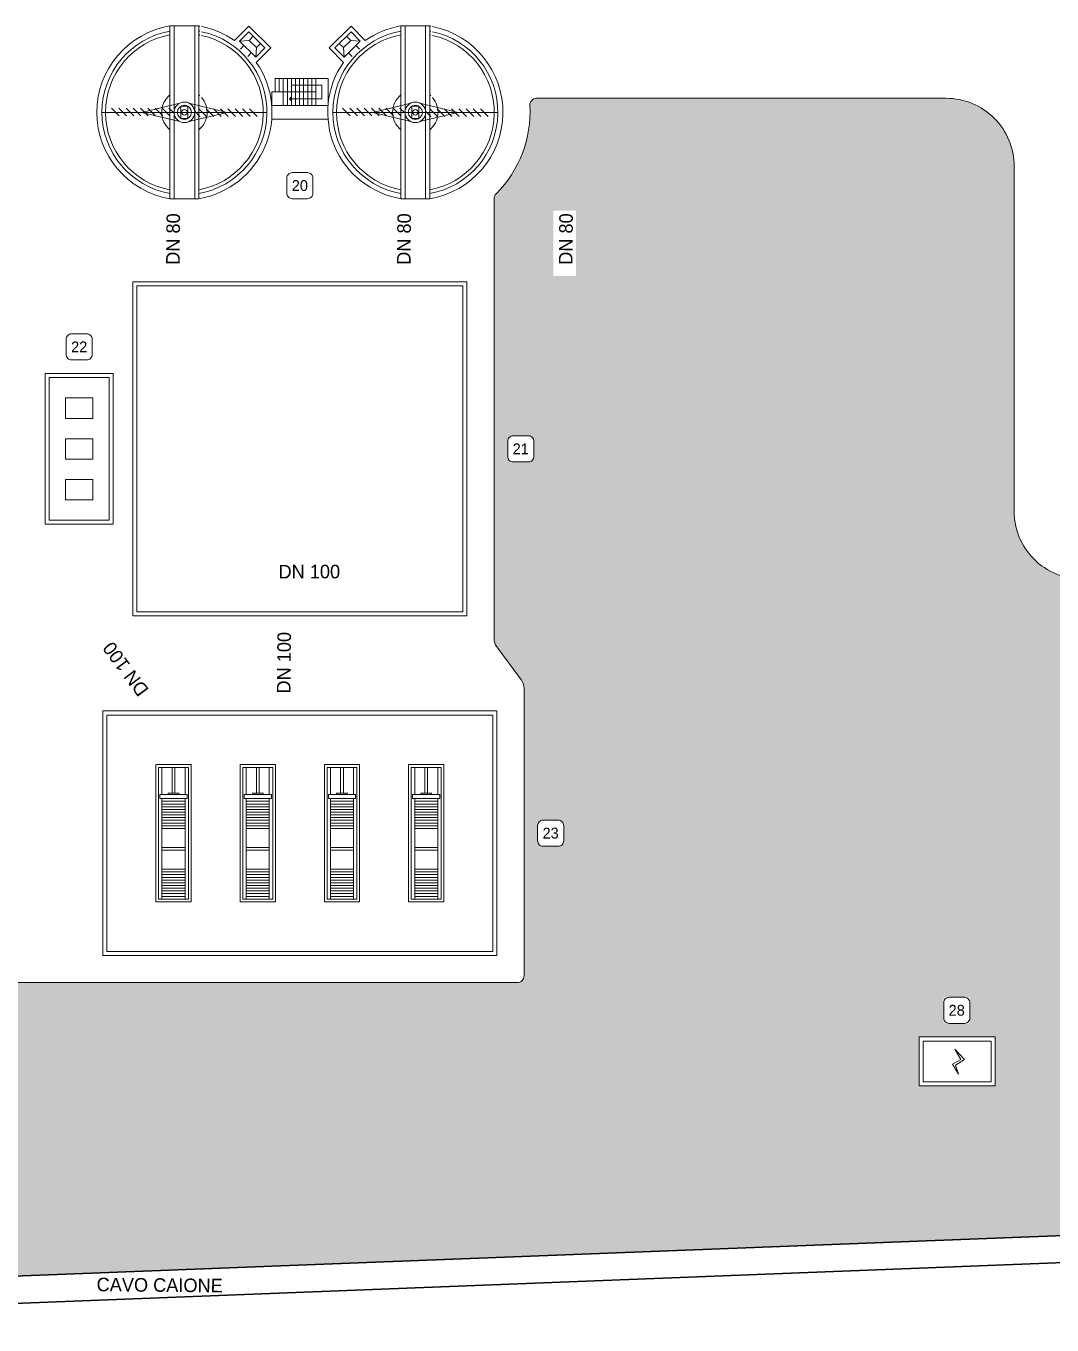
# Model space of a CAD drawing. Extents: x 1590275 to 3180776, y 5018154 to 10036737.
# Drawn here: x 1591183.8 to 1591259.4, y 5018227.6 to 5018323.3 of the extents above; entities that cross this region are included whole.
import ezdxf

# ---------------------------------------------------------------- set-up
doc = ezdxf.new("R2010")
doc.units = 0
doc.header["$LTSCALE"] = 5
doc.header["$MEASUREMENT"] = 0
doc.linetypes.add('HIDDEN', pattern=[0.375, 0.25, -0.125])
for name, color, linetype, lineweight in [('Confine', 1, 'Continuous', 30), ('Legenda', 7, 'Continuous', 15), ('Locali accessori', 7, 'Continuous', 15), ('Muratura', 7, 'Continuous', 15), ('Quote e scritte', 252, 'Continuous', 15), ('Scale', 7, 'Continuous', 15), ('Siepe', 104, 'Continuous', 15), ('Verde', 3, 'Continuous', 15), ('Viabilità', 251, 'Continuous', 15)]:
    doc.layers.add(name, color=color, linetype=linetype, lineweight=lineweight)

msp = doc.modelspace()

# ---------------------------------------------------------------- hatches: boundary and pattern name
at = {"layer": 'Siepe'}
h = msp.add_hatch(dxfattribs=at)
h.set_pattern_fill('AR-CONC', color=256, scale=0.05)
h.set_pattern_definition([(50, (841.24575, -20.26967), (0.3586300913, -0.031376067491), [0.0375, -0.4125]), (355, (841.24575, -20.26967), (-0.069375666807, 0.37609606685), [0.03, -0.33]), (100.45144446, (841.27563, -20.2723), (0.289254423364, 0.344719995484), [0.031870096, -0.350571056]), (46.1842, (841.24575, -20.16967), (0.533620665336, -0.082759640397), [0.05625, -0.61875]), (96.63563549, (841.2902, -20.17657), (0.467330972837, 0.487059300387), [0.047805171, -0.52585688]), (351.18416399, (841.24575, -20.1697), (0.46733097253, 0.487059300135), [0.045, -0.4950000005]), (21, (841.29575, -20.19467), (0.29845352606, -0.201309445333), [0.0375, -0.4125]), (326, (841.29575, -20.19467), (0.12165766596, 0.362575022523), [0.03, -0.33]), (71.45144474, (841.3206, -20.21145), (0.420111188365, 0.161265576403), [0.031870095, -0.350571056]), (37.5, (841.24575, -20.26967), (0.0060799276586, 0.1664469269157), [0, -0.326, 0, -0.335, 0, -0.33125]), (7.5, (841.24575, -20.26967), (0.131534768721, 0.197205855941), [0, -0.191, 0, -0.3185, 0, -0.12625]), (327.5, (841.13425, -20.26967), (0.2669112180862, -0.0112774358672), [0, -0.125, 0, -0.39, 0, -0.5175]), (317.5, (841.08425, -20.26967), (0.291593084671, 0.050052491166), [0, -0.1625, 0, -0.259, 0, -0.3675])])
h.paths.add_polyline_path([(1591325.983, 5018236.782), (1591411.547, 5018227.617), (1591411.547, 5018229.83), (1591326.057, 5018238.986), (1591155.163, 5018232.322), (1591141.335, 5018235.208), (1591140.885, 5018233.055), (1591154.978, 5018230.113)])
at = {"layer": 'Verde', "transparency": 33554457}
h = msp.add_hatch(color=256, dxfattribs=at)
h.dxf.hatch_style = 1
h.paths.add_polyline_path([(1591224.329, 5018309.678), (1591222.67, 5018309.678), (1591222.67, 5018304.852), (1591224.329, 5018304.852)], flags=16)
h.paths.add_polyline_path([(1591291.744, 5018280.024), (1591289.824, 5018280.024), (1591289.824, 5018281.944), (1591291.744, 5018281.944)], flags=16)
h.paths.add_polyline_path([(1591286.444, 5018280.024), (1591284.524, 5018280.024), (1591284.524, 5018281.944), (1591286.444, 5018281.944)], flags=16)
h.paths.add_polyline_path([(1591255.187, 5018248.828), (1591255.187, 5018245.228), (1591249.587, 5018245.228), (1591249.587, 5018248.828)], flags=16)
h.paths.add_polyline_path([(1591254.887, 5018248.528), (1591254.887, 5018245.528), (1591249.887, 5018245.528), (1591249.887, 5018248.528)], flags=0)
h.paths.add_polyline_path([(1591253.32, 5018251.748), (1591253.32, 5018249.828), (1591251.4, 5018249.828), (1591251.4, 5018251.748)], flags=16)
h.paths.add_polyline_path([(1591252.924, 5018247.18), (1591252.281, 5018246.748), (1591252.487, 5018246.078), (1591252.051, 5018246.834), (1591252.65, 5018247.18), (1591252.214, 5018247.935)], flags=0)
h.paths.add_polyline_path([(1591289.985, 5018280.382), (1591291.585, 5018280.385), (1591291.583, 5018281.585), (1591289.983, 5018281.582)], flags=0)
h.paths.add_polyline_path([(1591284.618, 5018280.382), (1591286.352, 5018280.385), (1591286.349, 5018281.585), (1591284.616, 5018281.582)], flags=0)
h.paths.add_polyline_path([(1591251.495, 5018250.186), (1591253.228, 5018250.19), (1591253.226, 5018251.39), (1591251.493, 5018251.386)], flags=0)
edge = h.paths.add_edge_path(flags=16)
edge.add_line((1591223.428, 5018263.27), (1591223.428, 5018264.39))
edge.add_arc((1591223.028, 5018264.39), 0.4, 0, 90)
edge.add_line((1591223.028, 5018264.79), (1591221.908, 5018264.79))
edge.add_arc((1591221.908, 5018264.39), 0.4, 90, 180)
edge.add_line((1591221.508, 5018264.39), (1591221.508, 5018263.27))
edge.add_arc((1591221.908, 5018263.27), 0.4, 180, 270)
edge.add_line((1591221.908, 5018262.87), (1591223.028, 5018262.87))
edge.add_arc((1591223.028, 5018263.27), 0.4, 270, 360.00196)
edge = h.paths.add_edge_path(flags=16)
edge.add_arc((1591220.828, 5018291.57), 0.4, 270, 360, ccw=False)
edge.add_line((1591220.828, 5018291.17), (1591219.708, 5018291.17))
edge.add_arc((1591219.708, 5018291.57), 0.4, 180, 270, ccw=False)
edge.add_line((1591219.308, 5018291.57), (1591219.308, 5018292.69))
edge.add_arc((1591219.708, 5018292.69), 0.4, 90, 180, ccw=False)
edge.add_line((1591219.708, 5018293.09), (1591220.828, 5018293.09))
edge.add_arc((1591220.828, 5018292.69), 0.4, 0, 90, ccw=False)
edge.add_line((1591221.228, 5018292.69), (1591221.228, 5018291.57))
edge = h.paths.add_edge_path()
edge.add_arc((1591212.4, 5018316.953), 8.551, 315.04888, 363.12311)
edge.add_arc((1591221.438, 5018317.444), 0.5, 90, 182.80635, ccw=False)
edge.add_line((1591221.438, 5018317.944), (1591251.584, 5018317.944))
edge.add_arc((1591251.584, 5018312.944), 5, 0, 90, ccw=False)
edge.add_line((1591256.584, 5018312.944), (1591256.584, 5018287.544))
edge.add_arc((1591261.584, 5018287.544), 5, 180, 270)
edge.add_line((1591261.584, 5018282.544), (1591277.184, 5018282.544))
edge.add_line((1591277.184, 5018282.544), (1591277.184, 5018282.944))
edge.add_line((1591277.184, 5018282.944), (1591320.584, 5018282.944))
edge.add_arc((1591320.584, 5018283.944), 1, 270, 360)
edge.add_line((1591321.584, 5018283.944), (1591321.584, 5018292.472))
edge.add_arc((1591322.584, 5018292.472), 1, 90.00121, 180, ccw=False)
edge.add_line((1591322.584, 5018293.472), (1591420.858, 5018293.472))
edge.add_line((1591420.858, 5018293.472), (1591418.735, 5018263.721))
edge.add_line((1591418.735, 5018263.721), (1591411.547, 5018263.721))
edge.add_line((1591411.547, 5018263.721), (1591411.547, 5018229.83))
edge.add_line((1591411.547, 5018229.83), (1591326.057, 5018238.986))
edge.add_line((1591326.057, 5018238.986), (1591155.163, 5018232.322))
edge.add_line((1591155.163, 5018232.322), (1591141.335, 5018235.208))
edge.add_line((1591141.335, 5018235.208), (1591140.885, 5018233.055))
edge.add_line((1591140.885, 5018233.055), (1591120.444, 5018237.321))
edge.add_line((1591120.444, 5018237.321), (1591120.458, 5018237.476))
edge.add_line((1591120.458, 5018237.476), (1591161.914, 5018247.711))
edge.add_arc((1591161.962, 5018247.517), 0.2, 0, 103.86902, ccw=False)
edge.add_line((1591162.162, 5018247.517), (1591162.162, 5018246.597))
edge.add_line((1591162.162, 5018246.597), (1591168.962, 5018246.597))
edge.add_arc((1591168.962, 5018247.097), 0.5, 270, 360)
edge.add_line((1591169.462, 5018247.097), (1591169.462, 5018248.247))
edge.add_arc((1591169.962, 5018248.247), 0.5, 90, 180, ccw=False)
edge.add_line((1591169.962, 5018248.747), (1591172.762, 5018248.747))
edge.add_arc((1591172.762, 5018249.247), 0.5, 270, 360)
edge.add_line((1591173.262, 5018249.247), (1591173.262, 5018252.33))
edge.add_arc((1591173.762, 5018252.33), 0.5, 90, 180, ccw=False)
edge.add_line((1591173.762, 5018252.83), (1591220.008, 5018252.83))
edge.add_arc((1591220.008, 5018253.33), 0.5, 270, 360)
edge.add_line((1591220.508, 5018253.33), (1591220.508, 5018274.503))
edge.add_arc((1591219.508, 5018274.503), 1, 0, 36.25384)
edge.add_line((1591220.314, 5018275.094), (1591218.501, 5018277.566))
edge.add_arc((1591219.209, 5018278.125), 0.901, 182.06333, 218.31717, ccw=False)
edge.add_line((1591218.308, 5018278.092), (1591218.308, 5018310.561))
edge.add_arc((1591218.808, 5018310.561), 0.5, 135.36565, 180, ccw=False)
h.paths.add_polyline_path([(1591224.314, 5018304.72), (1591224.358, 5018309.719), (1591222.858, 5018309.733), (1591222.814, 5018304.733)], flags=24)

# ---------------------------------------------------------------- linework, layer by layer
at = {"layer": 'Confine'}
for p, q in [((1591325.983, 5018236.782), (1591154.978, 5018230.113)), ((1591154.978, 5018230.113), (1591325.983, 5018236.782))]:
    msp.add_line(p, q, dxfattribs=at)
at = {"layer": 'Confine', "color": 5}
msp.add_line((1591154.872, 5018228.108), (1591325.878, 5018234.776), dxfattribs=at)
at = {"layer": 'Legenda'}
for points in [[(1591203.448, 5018310.554), (1591204.568, 5018310.554, 0.414214), (1591204.968, 5018310.954), (1591204.968, 5018312.074, 0.414214), (1591204.568, 5018312.474), (1591203.448, 5018312.474, 0.414214), (1591203.048, 5018312.074), (1591203.048, 5018310.954, 0.414214)], [(1591187.202, 5018298.68), (1591188.322, 5018298.68, 0.414214), (1591188.722, 5018299.08), (1591188.722, 5018300.2, 0.414214), (1591188.322, 5018300.6), (1591187.202, 5018300.6, 0.414214), (1591186.802, 5018300.2), (1591186.802, 5018299.08, 0.414214)], [(1591219.708, 5018291.17), (1591220.828, 5018291.17, 0.414214), (1591221.228, 5018291.57), (1591221.228, 5018292.69, 0.414214), (1591220.828, 5018293.09), (1591219.708, 5018293.09, 0.414214), (1591219.308, 5018292.69), (1591219.308, 5018291.57, 0.414214)], [(1591221.908, 5018262.87), (1591223.028, 5018262.87, 0.414214), (1591223.428, 5018263.27), (1591223.428, 5018264.39, 0.414214), (1591223.028, 5018264.79), (1591221.908, 5018264.79, 0.414214), (1591221.508, 5018264.39), (1591221.508, 5018263.27, 0.414214)], [(1591251.8, 5018249.828), (1591252.92, 5018249.828, 0.414214), (1591253.32, 5018250.228), (1591253.32, 5018251.348, 0.414214), (1591252.92, 5018251.748), (1591251.8, 5018251.748, 0.414214), (1591251.4, 5018251.348), (1591251.4, 5018250.228, 0.414214)]]:
    msp.add_lwpolyline(points, format="xyb", close=True, dxfattribs=at)
at = {"layer": 'Locali accessori', "linetype": 'Continuous'}
for p, q in [((1591193.858, 5018266.68), (1591193.858, 5018268.68)), ((1591194.608, 5018268.68), (1591194.608, 5018266.78)), ((1591194.808, 5018268.68), (1591194.808, 5018266.78)), ((1591195.558, 5018266.68), (1591195.558, 5018268.68)), ((1591200.058, 5018266.68), (1591200.058, 5018268.68)), ((1591200.808, 5018268.68), (1591200.808, 5018266.78)), ((1591201.008, 5018268.68), (1591201.008, 5018266.78)), ((1591201.758, 5018266.68), (1591201.758, 5018268.68)), ((1591206.258, 5018266.68), (1591206.258, 5018268.68)), ((1591207.008, 5018268.68), (1591207.008, 5018266.78)), ((1591207.208, 5018268.68), (1591207.208, 5018266.78)), ((1591207.958, 5018266.68), (1591207.958, 5018268.68)), ((1591212.458, 5018266.68), (1591212.458, 5018268.68)), ((1591213.208, 5018268.68), (1591213.208, 5018266.78)), ((1591213.408, 5018268.68), (1591213.408, 5018266.78)), ((1591214.158, 5018266.68), (1591214.158, 5018268.68)), ((1591193.708, 5018266.68), (1591195.708, 5018266.68)), ((1591193.708, 5018266.68), (1591193.708, 5018266.38)), ((1591193.708, 5018266.38), (1591195.708, 5018266.38)), ((1591193.858, 5018258.98), (1591193.858, 5018266.38)), ((1591193.858, 5018266.18), (1591195.558, 5018266.18)), ((1591194.308, 5018266.78), (1591195.108, 5018266.78)), ((1591194.308, 5018266.78), (1591194.308, 5018266.68)), ((1591195.108, 5018266.78), (1591195.108, 5018266.68)), ((1591195.558, 5018258.98), (1591195.558, 5018266.38)), ((1591195.708, 5018266.38), (1591195.708, 5018266.68)), ((1591199.908, 5018266.68), (1591199.908, 5018266.38)), ((1591199.908, 5018266.68), (1591201.908, 5018266.68)), ((1591199.908, 5018266.38), (1591201.908, 5018266.38)), ((1591200.058, 5018258.98), (1591200.058, 5018266.38)), ((1591200.058, 5018266.18), (1591201.758, 5018266.18)), ((1591200.508, 5018266.78), (1591201.308, 5018266.78)), ((1591200.508, 5018266.78), (1591200.508, 5018266.68)), ((1591201.308, 5018266.78), (1591201.308, 5018266.68)), ((1591201.758, 5018258.98), (1591201.758, 5018266.38)), ((1591201.908, 5018266.38), (1591201.908, 5018266.68)), ((1591206.108, 5018266.68), (1591208.108, 5018266.68)), ((1591206.108, 5018266.68), (1591206.108, 5018266.38)), ((1591206.108, 5018266.38), (1591208.108, 5018266.38)), ((1591206.258, 5018258.98), (1591206.258, 5018266.38)), ((1591206.258, 5018266.18), (1591207.958, 5018266.18)), ((1591206.708, 5018266.78), (1591206.708, 5018266.68)), ((1591206.708, 5018266.78), (1591207.508, 5018266.78)), ((1591207.508, 5018266.78), (1591207.508, 5018266.68)), ((1591207.958, 5018258.98), (1591207.958, 5018266.38)), ((1591208.108, 5018266.38), (1591208.108, 5018266.68)), ((1591212.308, 5018266.68), (1591214.308, 5018266.68)), ((1591212.308, 5018266.68), (1591212.308, 5018266.38)), ((1591212.308, 5018266.38), (1591214.308, 5018266.38)), ((1591212.458, 5018258.98), (1591212.458, 5018266.38)), ((1591212.458, 5018266.18), (1591214.158, 5018266.18)), ((1591212.908, 5018266.78), (1591213.708, 5018266.78)), ((1591212.908, 5018266.78), (1591212.908, 5018266.68)), ((1591213.708, 5018266.78), (1591213.708, 5018266.68)), ((1591214.158, 5018258.98), (1591214.158, 5018266.38)), ((1591214.308, 5018266.38), (1591214.308, 5018266.68)), ((1591193.858, 5018265.98), (1591195.558, 5018265.98)), ((1591193.858, 5018265.78), (1591195.558, 5018265.78)), ((1591193.858, 5018265.58), (1591195.558, 5018265.58)), ((1591193.858, 5018265.38), (1591195.558, 5018265.38)), ((1591193.858, 5018265.18), (1591195.558, 5018265.18)), ((1591200.058, 5018265.98), (1591201.758, 5018265.98)), ((1591200.058, 5018265.78), (1591201.758, 5018265.78)), ((1591200.058, 5018265.58), (1591201.758, 5018265.58)), ((1591200.058, 5018265.38), (1591201.758, 5018265.38)), ((1591200.058, 5018265.18), (1591201.758, 5018265.18)), ((1591206.258, 5018265.98), (1591207.958, 5018265.98)), ((1591206.258, 5018265.78), (1591207.958, 5018265.78)), ((1591206.258, 5018265.58), (1591207.958, 5018265.58)), ((1591206.258, 5018265.38), (1591207.958, 5018265.38)), ((1591206.258, 5018265.18), (1591207.958, 5018265.18)), ((1591212.458, 5018265.98), (1591214.158, 5018265.98)), ((1591212.458, 5018265.78), (1591214.158, 5018265.78)), ((1591212.458, 5018265.58), (1591214.158, 5018265.58)), ((1591212.458, 5018265.38), (1591214.158, 5018265.38)), ((1591212.458, 5018265.18), (1591214.158, 5018265.18)), ((1591193.858, 5018264.98), (1591195.558, 5018264.98)), ((1591193.858, 5018264.78), (1591195.558, 5018264.78)), ((1591193.858, 5018264.58), (1591195.558, 5018264.58)), ((1591193.858, 5018264.38), (1591195.558, 5018264.38)), ((1591193.858, 5018264.18), (1591195.558, 5018264.18)), ((1591200.058, 5018264.98), (1591201.758, 5018264.98)), ((1591200.058, 5018264.78), (1591201.758, 5018264.78)), ((1591200.058, 5018264.58), (1591201.758, 5018264.58)), ((1591200.058, 5018264.38), (1591201.758, 5018264.38)), ((1591200.058, 5018264.18), (1591201.758, 5018264.18)), ((1591206.258, 5018264.98), (1591207.958, 5018264.98)), ((1591206.258, 5018264.78), (1591207.958, 5018264.78)), ((1591206.258, 5018264.58), (1591207.958, 5018264.58)), ((1591206.258, 5018264.38), (1591207.958, 5018264.38)), ((1591206.258, 5018264.18), (1591207.958, 5018264.18)), ((1591212.458, 5018264.98), (1591214.158, 5018264.98)), ((1591212.458, 5018264.78), (1591214.158, 5018264.78)), ((1591212.458, 5018264.58), (1591214.158, 5018264.58)), ((1591212.458, 5018264.38), (1591214.158, 5018264.38)), ((1591212.458, 5018264.18), (1591214.158, 5018264.18)), ((1591193.858, 5018262.785), (1591195.558, 5018262.785)), ((1591193.858, 5018262.585), (1591195.558, 5018262.585)), ((1591200.058, 5018262.785), (1591201.758, 5018262.785)), ((1591200.058, 5018262.585), (1591201.758, 5018262.585)), ((1591206.258, 5018262.785), (1591207.958, 5018262.785)), ((1591206.258, 5018262.585), (1591207.958, 5018262.585)), ((1591212.458, 5018262.785), (1591214.158, 5018262.785)), ((1591212.458, 5018262.585), (1591214.158, 5018262.585)), ((1591193.858, 5018261.18), (1591195.558, 5018261.18)), ((1591193.858, 5018260.98), (1591195.558, 5018260.98)), ((1591193.858, 5018260.78), (1591195.558, 5018260.78)), ((1591193.858, 5018260.58), (1591195.558, 5018260.58)), ((1591193.858, 5018260.38), (1591195.558, 5018260.38)), ((1591200.058, 5018261.18), (1591201.758, 5018261.18)), ((1591200.058, 5018260.98), (1591201.758, 5018260.98)), ((1591200.058, 5018260.78), (1591201.758, 5018260.78)), ((1591200.058, 5018260.58), (1591201.758, 5018260.58)), ((1591200.058, 5018260.38), (1591201.758, 5018260.38)), ((1591206.258, 5018261.18), (1591207.958, 5018261.18)), ((1591206.258, 5018260.98), (1591207.958, 5018260.98)), ((1591206.258, 5018260.78), (1591207.958, 5018260.78)), ((1591206.258, 5018260.58), (1591207.958, 5018260.58)), ((1591206.258, 5018260.38), (1591207.958, 5018260.38)), ((1591212.458, 5018261.18), (1591214.158, 5018261.18)), ((1591212.458, 5018260.98), (1591214.158, 5018260.98)), ((1591212.458, 5018260.78), (1591214.158, 5018260.78)), ((1591212.458, 5018260.58), (1591214.158, 5018260.58)), ((1591212.458, 5018260.38), (1591214.158, 5018260.38)), ((1591193.858, 5018260.18), (1591195.558, 5018260.18)), ((1591193.858, 5018259.98), (1591195.558, 5018259.98)), ((1591193.858, 5018259.78), (1591195.558, 5018259.78)), ((1591193.858, 5018259.58), (1591195.558, 5018259.58)), ((1591193.858, 5018259.38), (1591195.558, 5018259.38)), ((1591200.058, 5018260.18), (1591201.758, 5018260.18)), ((1591200.058, 5018259.98), (1591201.758, 5018259.98)), ((1591200.058, 5018259.78), (1591201.758, 5018259.78)), ((1591200.058, 5018259.58), (1591201.758, 5018259.58)), ((1591200.058, 5018259.38), (1591201.758, 5018259.38)), ((1591206.258, 5018260.18), (1591207.958, 5018260.18)), ((1591206.258, 5018259.98), (1591207.958, 5018259.98)), ((1591206.258, 5018259.78), (1591207.958, 5018259.78)), ((1591206.258, 5018259.58), (1591207.958, 5018259.58)), ((1591206.258, 5018259.38), (1591207.958, 5018259.38)), ((1591212.458, 5018260.18), (1591214.158, 5018260.18)), ((1591212.458, 5018259.98), (1591214.158, 5018259.98)), ((1591212.458, 5018259.78), (1591214.158, 5018259.78)), ((1591212.458, 5018259.58), (1591214.158, 5018259.58)), ((1591212.458, 5018259.38), (1591214.158, 5018259.38)), ((1591193.858, 5018259.18), (1591195.558, 5018259.18)), ((1591200.058, 5018259.18), (1591201.758, 5018259.18)), ((1591206.258, 5018259.18), (1591207.958, 5018259.18)), ((1591212.458, 5018259.18), (1591214.158, 5018259.18)), ((1591252.214, 5018247.935), (1591252.65, 5018247.18)), ((1591252.214, 5018247.935), (1591252.924, 5018247.18)), ((1591252.65, 5018247.18), (1591252.051, 5018246.834)), ((1591252.924, 5018247.18), (1591252.281, 5018246.748)), ((1591252.051, 5018246.834), (1591252.487, 5018246.078)), ((1591252.281, 5018246.748), (1591252.487, 5018246.078))]:
    msp.add_line(p, q, dxfattribs=at)
for points in [[(1591186.762, 5018294.38), (1591188.762, 5018294.38), (1591188.762, 5018295.88), (1591186.762, 5018295.88)], [(1591186.762, 5018291.38), (1591188.762, 5018291.38), (1591188.762, 5018292.88), (1591186.762, 5018292.88)], [(1591186.762, 5018288.38), (1591188.762, 5018288.38), (1591188.762, 5018289.88), (1591186.762, 5018289.88)], [(1591196.008, 5018258.78), (1591196.008, 5018268.88), (1591193.408, 5018268.88), (1591193.408, 5018258.78)], [(1591202.208, 5018258.78), (1591202.208, 5018268.88), (1591199.608, 5018268.88), (1591199.608, 5018258.78)], [(1591208.408, 5018258.78), (1591208.408, 5018268.88), (1591205.808, 5018268.88), (1591205.808, 5018258.78)], [(1591214.608, 5018258.78), (1591214.608, 5018268.88), (1591212.008, 5018268.88), (1591212.008, 5018258.78)], [(1591195.808, 5018258.98), (1591195.808, 5018268.68), (1591193.608, 5018268.68), (1591193.608, 5018258.98)], [(1591202.008, 5018258.98), (1591202.008, 5018268.68), (1591199.808, 5018268.68), (1591199.808, 5018258.98)], [(1591208.208, 5018258.98), (1591208.208, 5018268.68), (1591206.008, 5018268.68), (1591206.008, 5018258.98)], [(1591214.408, 5018258.98), (1591214.408, 5018268.68), (1591212.208, 5018268.68), (1591212.208, 5018258.98)], [(1591249.587, 5018248.828), (1591249.587, 5018245.228), (1591255.187, 5018245.228), (1591255.187, 5018248.828)], [(1591249.887, 5018248.528), (1591249.887, 5018245.528), (1591254.887, 5018245.528), (1591254.887, 5018248.528)]]:
    msp.add_lwpolyline(points, close=True, dxfattribs=at)
at = {"layer": 'Muratura'}
for p, q in [((1591194.446, 5018323.271), (1591194.446, 5018310.554)), ((1591194.749, 5018323.271), (1591194.749, 5018310.554)), ((1591196.268, 5018310.554), (1591196.268, 5018323.271)), ((1591196.571, 5018323.271), (1591196.571, 5018310.554)), ((1591200.265, 5018322.212), (1591200.567, 5018322.517)), ((1591207.751, 5018322.212), (1591207.449, 5018322.517)), ((1591211.445, 5018323.271), (1591211.445, 5018310.554)), ((1591211.748, 5018323.271), (1591211.748, 5018310.554)), ((1591213.267, 5018310.554), (1591213.267, 5018323.271)), ((1591213.57, 5018323.271), (1591213.57, 5018310.554)), ((1591200.265, 5018322.212), (1591199.568, 5018322.153)), ((1591200.265, 5018322.212), (1591200.806, 5018321.679)), ((1591200.806, 5018321.679), (1591200.758, 5018320.981)), ((1591200.806, 5018321.679), (1591201.107, 5018321.985)), ((1591207.21, 5018321.679), (1591206.908, 5018321.985)), ((1591207.751, 5018322.212), (1591207.21, 5018321.679)), ((1591207.21, 5018321.679), (1591207.258, 5018320.981)), ((1591207.751, 5018322.212), (1591208.447, 5018322.153)), ((1591201.582, 5018316.912), (1591189.435, 5018316.912)), ((1591190.147, 5018317.217), (1591190.71, 5018316.666)), ((1591190.68, 5018317.217), (1591191.243, 5018316.666)), ((1591191.213, 5018317.217), (1591191.776, 5018316.666)), ((1591191.746, 5018317.217), (1591192.309, 5018316.666)), ((1591192.279, 5018317.217), (1591192.843, 5018316.666)), ((1591192.372, 5018316.912), (1591195.183, 5018317.598)), ((1591192.372, 5018316.912), (1591195.183, 5018316.226)), ((1591192.813, 5018317.217), (1591193.376, 5018316.666)), ((1591193.346, 5018317.217), (1591193.909, 5018316.666)), ((1591193.879, 5018317.217), (1591194.442, 5018316.666)), ((1591194.753, 5018316.839), (1591194.366, 5018317.217)), ((1591198.644, 5018316.912), (1591195.833, 5018317.598)), ((1591198.644, 5018316.912), (1591195.833, 5018316.226)), ((1591196.65, 5018316.608), (1591196.264, 5018316.986)), ((1591197.138, 5018316.608), (1591196.575, 5018317.159)), ((1591197.671, 5018316.608), (1591197.108, 5018317.159)), ((1591198.204, 5018316.608), (1591197.641, 5018317.159)), ((1591198.737, 5018316.608), (1591198.174, 5018317.159)), ((1591199.271, 5018316.608), (1591198.707, 5018317.159)), ((1591199.804, 5018316.608), (1591199.24, 5018317.159)), ((1591200.337, 5018316.608), (1591199.774, 5018317.159)), ((1591200.87, 5018316.608), (1591200.307, 5018317.159)), ((1591201.582, 5018316.973), (1591201.582, 5018316.852)), ((1591206.434, 5018316.955), (1591206.434, 5018316.87)), ((1591218.581, 5018316.912), (1591206.434, 5018316.912)), ((1591207.146, 5018317.217), (1591207.709, 5018316.666)), ((1591207.679, 5018317.217), (1591208.242, 5018316.666)), ((1591208.212, 5018317.217), (1591208.775, 5018316.666)), ((1591208.745, 5018317.217), (1591209.309, 5018316.666)), ((1591209.278, 5018317.217), (1591209.842, 5018316.666)), ((1591209.371, 5018316.912), (1591212.182, 5018317.598)), ((1591209.371, 5018316.912), (1591212.182, 5018316.226)), ((1591209.812, 5018317.217), (1591210.375, 5018316.666)), ((1591210.345, 5018317.217), (1591210.908, 5018316.666)), ((1591210.878, 5018317.217), (1591211.441, 5018316.666)), ((1591211.752, 5018316.839), (1591211.365, 5018317.217)), ((1591215.643, 5018316.912), (1591212.832, 5018317.598)), ((1591215.643, 5018316.912), (1591212.832, 5018316.226)), ((1591213.649, 5018316.608), (1591213.263, 5018316.986)), ((1591214.137, 5018316.608), (1591213.574, 5018317.159)), ((1591214.67, 5018316.608), (1591214.107, 5018317.159)), ((1591215.203, 5018316.608), (1591214.64, 5018317.159)), ((1591215.736, 5018316.608), (1591215.173, 5018317.159)), ((1591216.27, 5018316.608), (1591215.706, 5018317.159)), ((1591216.803, 5018316.608), (1591216.24, 5018317.159)), ((1591217.336, 5018316.608), (1591216.773, 5018317.159)), ((1591217.869, 5018316.608), (1591217.306, 5018317.159)), ((1591218.581, 5018316.973), (1591218.581, 5018316.852)), ((1591194.446, 5018310.554), (1591196.571, 5018310.554)), ((1591211.445, 5018310.554), (1591213.57, 5018310.554))]:
    msp.add_line(p, q, dxfattribs=at)
at = {"layer": 'Muratura', "ltscale": 0.3}
for p, q in [((1591194.446, 5018323.271), (1591196.571, 5018323.271)), ((1591199.191, 5018322.203), (1591200.239, 5018323.266)), ((1591199.568, 5018322.153), (1591200.242, 5018322.837)), ((1591200.239, 5018323.266), (1591201.861, 5018321.668)), ((1591200.242, 5018322.837), (1591201.432, 5018321.665)), ((1591207.777, 5018323.266), (1591206.155, 5018321.668)), ((1591207.774, 5018322.837), (1591206.584, 5018321.665)), ((1591208.447, 5018322.153), (1591207.774, 5018322.837)), ((1591208.824, 5018322.203), (1591207.777, 5018323.266)), ((1591211.445, 5018323.271), (1591213.57, 5018323.271)), ((1591199.568, 5018322.153), (1591200.758, 5018320.981)), ((1591201.432, 5018321.665), (1591200.758, 5018320.981)), ((1591201.861, 5018321.668), (1591200.801, 5018320.592)), ((1591206.155, 5018321.668), (1591207.214, 5018320.592)), ((1591206.584, 5018321.665), (1591207.258, 5018320.981)), ((1591208.447, 5018322.153), (1591207.258, 5018320.981)), ((1591195.249, 5018316.908), (1591195.249, 5018317.362)), ((1591195.249, 5018317.362), (1591195.768, 5018317.362)), ((1591195.249, 5018316.463), (1591195.249, 5018316.912)), ((1591195.768, 5018317.362), (1591195.768, 5018316.912)), ((1591195.768, 5018316.912), (1591195.768, 5018316.463)), ((1591212.248, 5018316.908), (1591212.248, 5018317.362)), ((1591212.248, 5018317.362), (1591212.767, 5018317.362)), ((1591212.248, 5018316.463), (1591212.248, 5018316.912)), ((1591212.767, 5018317.362), (1591212.767, 5018316.912)), ((1591212.767, 5018316.912), (1591212.767, 5018316.463)), ((1591195.768, 5018316.463), (1591195.249, 5018316.463)), ((1591212.767, 5018316.463), (1591212.248, 5018316.463))]:
    msp.add_line(p, q, dxfattribs=at)
at = {"layer": 'Muratura', "linetype": 'HIDDEN', "ltscale": 0.3}
for p, q in [((1591199.893, 5018321.833), (1591199.529, 5018321.464)), ((1591208.123, 5018321.833), (1591208.487, 5018321.464)), ((1591200.434, 5018321.301), (1591200.065, 5018320.927)), ((1591207.582, 5018321.301), (1591207.95, 5018320.927))]:
    msp.add_line(p, q, dxfattribs=at)
at = {"layer": 'Muratura', "linetype": 'HIDDEN', "ltscale": 0.2}
msp.add_line((1591206.434, 5018316.955), (1591206.434, 5018316.87), dxfattribs=at)
at = {"layer": 'Muratura', "linetype": 'Continuous'}
for p, q in [((1591185.262, 5018286.58), (1591185.262, 5018297.68)), ((1591185.262, 5018297.68), (1591190.262, 5018297.68)), ((1591190.262, 5018286.58), (1591190.262, 5018297.68)), ((1591185.562, 5018297.38), (1591189.962, 5018297.38)), ((1591185.562, 5018286.88), (1591185.562, 5018297.38)), ((1591189.962, 5018286.88), (1591189.962, 5018297.38)), ((1591190.262, 5018286.58), (1591185.262, 5018286.58)), ((1591189.962, 5018286.88), (1591185.562, 5018286.88))]:
    msp.add_line(p, q, dxfattribs=at)
for points in [[(1591191.708, 5018279.83), (1591216.308, 5018279.83), (1591216.308, 5018304.43), (1591191.708, 5018304.43)], [(1591192.008, 5018280.13), (1591216.008, 5018280.13), (1591216.008, 5018304.13), (1591192.008, 5018304.13)], [(1591189.508, 5018254.83), (1591218.508, 5018254.83), (1591218.508, 5018272.83), (1591189.508, 5018272.83)], [(1591189.808, 5018255.13), (1591218.208, 5018255.13), (1591218.208, 5018272.53), (1591189.808, 5018272.53)]]:
    msp.add_lwpolyline(points, close=True, dxfattribs=at)
at = {"layer": 'Muratura', "ltscale": 0.3}
for centre, radius in [((1591195.508, 5018316.912), 0.759), ((1591212.507, 5018316.912), 0.759), ((1591195.508, 5018316.912), 0.519), ((1591195.508, 5018316.912), 0.207), ((1591212.507, 5018316.912), 0.519), ((1591212.507, 5018316.912), 0.207)]:
    msp.add_circle(centre, radius, dxfattribs=at)
for centre, radius, start, end in [((1591195.508, 5018316.912), 6.446, 99.48957, 260.51043), ((1591195.508, 5018316.912), 6.073, 100.07866, 259.92134), ((1591195.508, 5018316.912), 6.446, 79.79381, 80.51043), ((1591195.508, 5018316.912), 6.073, 79.15922, 79.92134), ((1591195.508, 5018316.912), 6.073, 280.07866, 77.95602), ((1591195.508, 5018316.912), 6.446, 55.15801, 78.66287), ((1591212.507, 5018316.912), 6.073, 100.07866, 259.92134), ((1591212.507, 5018316.912), 6.446, 99.48957, 124.84199), ((1591212.507, 5018316.912), 6.446, 79.79381, 80.51043), ((1591212.507, 5018316.912), 6.446, 279.48957, 78.66287), ((1591212.507, 5018316.912), 6.073, 79.15922, 79.92134), ((1591212.507, 5018316.912), 6.073, 280.07866, 77.95602), ((1591195.508, 5018316.912), 6.446, 279.48957, 34.80867), ((1591212.507, 5018316.912), 6.446, 145.19133, 260.51043)]:
    msp.add_arc(centre, radius, start, end, dxfattribs=at)
at = {"layer": 'Muratura'}
for centre, radius, start, end in [((1591195.508, 5018316.912), 5.807, 100.54657, 259.45343), ((1591195.508, 5018316.912), 5.807, 78.65504, 79.45343), ((1591195.508, 5018316.912), 5.807, 280.54657, 77.39416), ((1591212.507, 5018316.912), 5.807, 100.54657, 259.45343), ((1591212.507, 5018316.912), 5.807, 78.65504, 79.45343), ((1591212.507, 5018316.912), 5.807, 280.54657, 77.39416), ((1591195.508, 5018316.912), 1.67, 129.52375, 230.4788), ((1591195.508, 5018316.912), 1.67, 46.84859, 50.4788), ((1591195.508, 5018316.912), 1.67, 309.5212, 40.64026), ((1591212.507, 5018316.912), 1.67, 129.52375, 230.4788), ((1591212.507, 5018316.912), 1.67, 46.84859, 50.4788), ((1591212.507, 5018316.912), 1.67, 309.5212, 40.64026)]:
    msp.add_arc(centre, radius, start, end, dxfattribs=at)
at = {"layer": 'Scale'}
for p, q in [((1591202.185, 5018319.412), (1591206.08, 5018319.412)), ((1591202.185, 5018318.412), (1591202.185, 5018319.412)), ((1591202.485, 5018318.412), (1591202.485, 5018319.412)), ((1591202.785, 5018318.412), (1591202.785, 5018319.412)), ((1591203.085, 5018318.412), (1591203.085, 5018319.412)), ((1591203.385, 5018318.412), (1591203.385, 5018319.412)), ((1591203.385, 5018318.912), (1591205.633, 5018318.912)), ((1591203.685, 5018318.412), (1591203.685, 5018319.412)), ((1591203.985, 5018318.412), (1591203.985, 5018319.412)), ((1591204.285, 5018318.412), (1591204.285, 5018319.412)), ((1591204.585, 5018318.412), (1591204.585, 5018319.412)), ((1591204.885, 5018318.412), (1591204.885, 5018319.412)), ((1591205.185, 5018318.412), (1591205.185, 5018319.412)), ((1591205.633, 5018318.912), (1591205.633, 5018317.912)), ((1591206.08, 5018317.412), (1591206.08, 5018319.412)), ((1591201.935, 5018317.412), (1591201.935, 5018318.412)), ((1591201.935, 5018318.412), (1591205.185, 5018318.412)), ((1591202.785, 5018318.412), (1591202.785, 5018317.412)), ((1591203.085, 5018318.412), (1591203.085, 5018317.412)), ((1591203.235, 5018317.912), (1591203.385, 5018318.062)), ((1591203.235, 5018317.912), (1591205.633, 5018317.912)), ((1591203.235, 5018317.912), (1591203.385, 5018317.762)), ((1591203.385, 5018318.412), (1591203.385, 5018317.412)), ((1591203.685, 5018318.412), (1591203.685, 5018317.412)), ((1591203.985, 5018318.412), (1591203.985, 5018317.412)), ((1591204.285, 5018318.412), (1591204.285, 5018317.412)), ((1591204.585, 5018318.412), (1591204.585, 5018317.412)), ((1591204.885, 5018318.412), (1591204.885, 5018317.412)), ((1591205.185, 5018318.412), (1591205.185, 5018317.412)), ((1591206.08, 5018317.412), (1591201.935, 5018317.412)), ((1591206.08, 5018316.412), (1591201.935, 5018316.412))]:
    msp.add_line(p, q, dxfattribs=at)
at = {"layer": 'Viabilità'}
msp.add_line((1591256.584, 5018312.944), (1591256.584, 5018312.944), dxfattribs=at)
msp.add_lwpolyline([(1591266.584, 5018282.544), (1591261.584, 5018282.544, -0.414214), (1591256.584, 5018287.544), (1591256.584, 5018312.944, 0.414214), (1591251.584, 5018317.944), (1591221.438, 5018317.944, 0.431728), (1591220.939, 5018317.414, -0.212576), (1591218.456, 5018310.916, 0.199969), (1591218.308, 5018310.561), (1591218.308, 5018278.157, 0.178039), (1591218.501, 5018277.566), (1591220.314, 5018275.094, -0.15952), (1591220.508, 5018274.503), (1591220.508, 5018253.33, -0.414214), (1591220.008, 5018252.83), (1591173.762, 5018252.83)], format="xyb", dxfattribs=at)

# ---------------------------------------------------------------- texts
at = {"layer": 'Legenda', "char_height": 0.8, "width": 1.60283, "attachment_point": 5, "rotation": 0.1015}
for s, insert in [('20', (1591204.008, 5018311.514)), ('22', (1591187.762, 5018299.64)), ('21', (1591220.268, 5018292.13)), ('23', (1591222.468, 5018263.83)), ('28', (1591252.36, 5018250.788))]:
    msp.add_mtext(s, dxfattribs=dict(at, insert=insert))
at = {"layer": 'Quote e scritte', "color": 252, "char_height": 1, "width": 68.80681, "attachment_point": 3}
for s, insert, rotation in [('DN 80', (1591194.189, 5018309.481), 89.48672), ('DN 80', (1591211.188, 5018309.481), 89.48672), ('DN 80', (1591223.106, 5018309.481), 89.48672), ('DN 100', (1591206.969, 5018283.599), 0.1015), ('DN 100', (1591202.355, 5018278.654), 89.48672), ('DN 100', (1591189.426, 5018277.437), 126.66581), ('CAVO CAIONE', (1591198.338, 5018231.02), 359.48672)]:
    msp.add_mtext(s, dxfattribs=dict(at, insert=insert, rotation=rotation))

doc.saveas('drawing.dxf')
